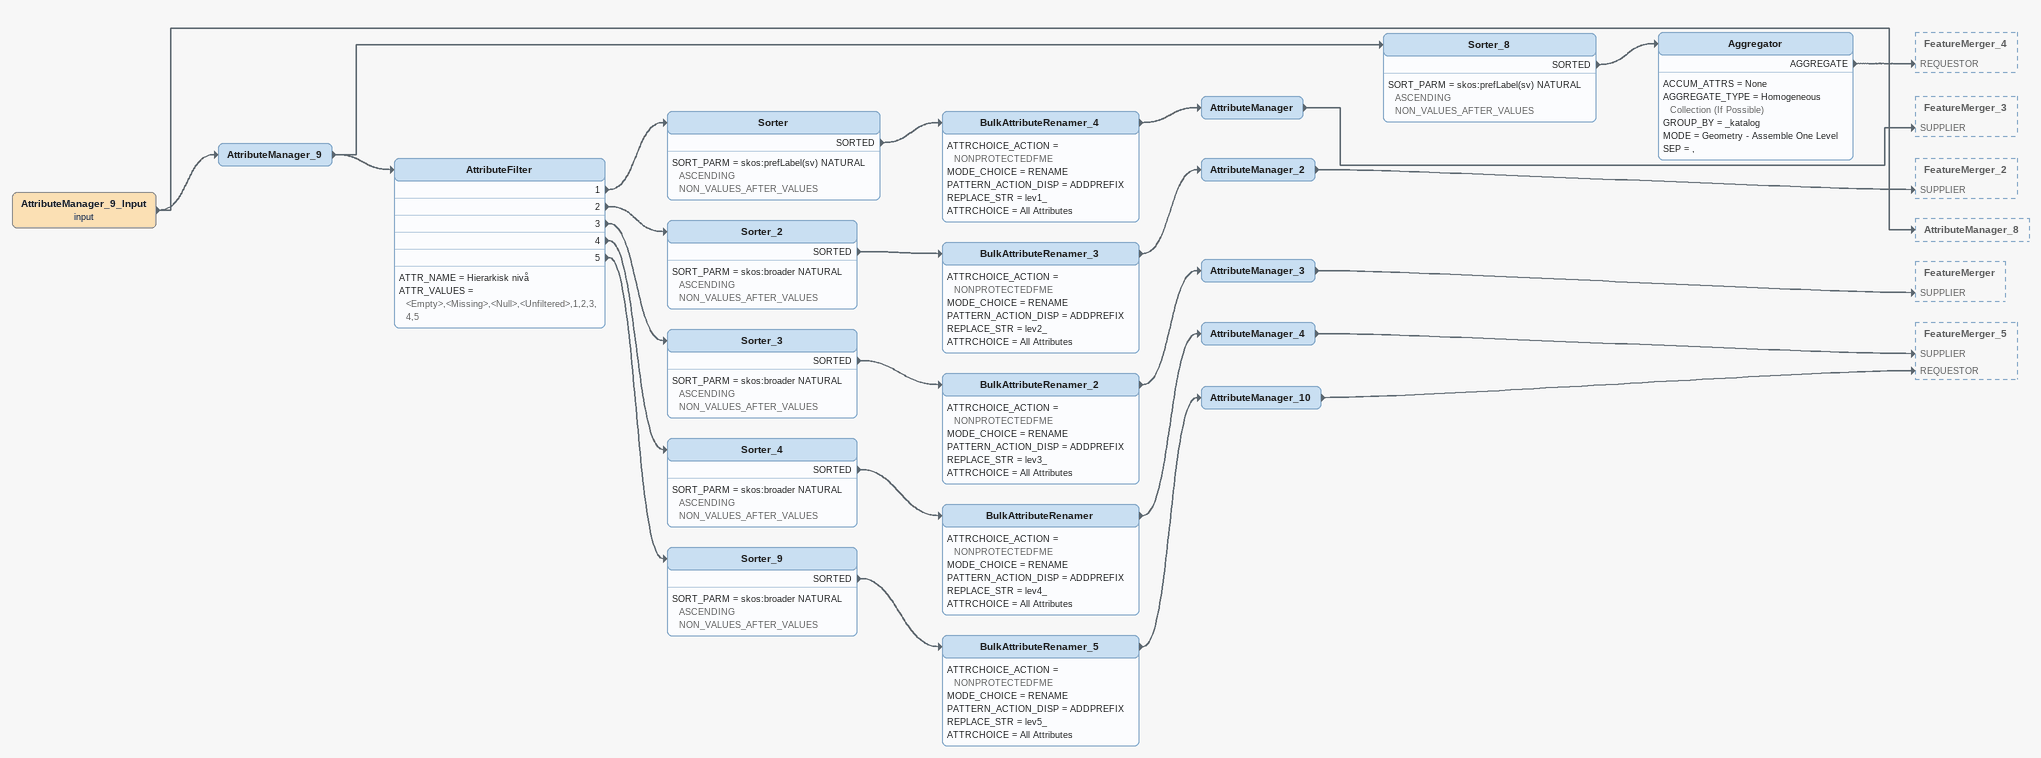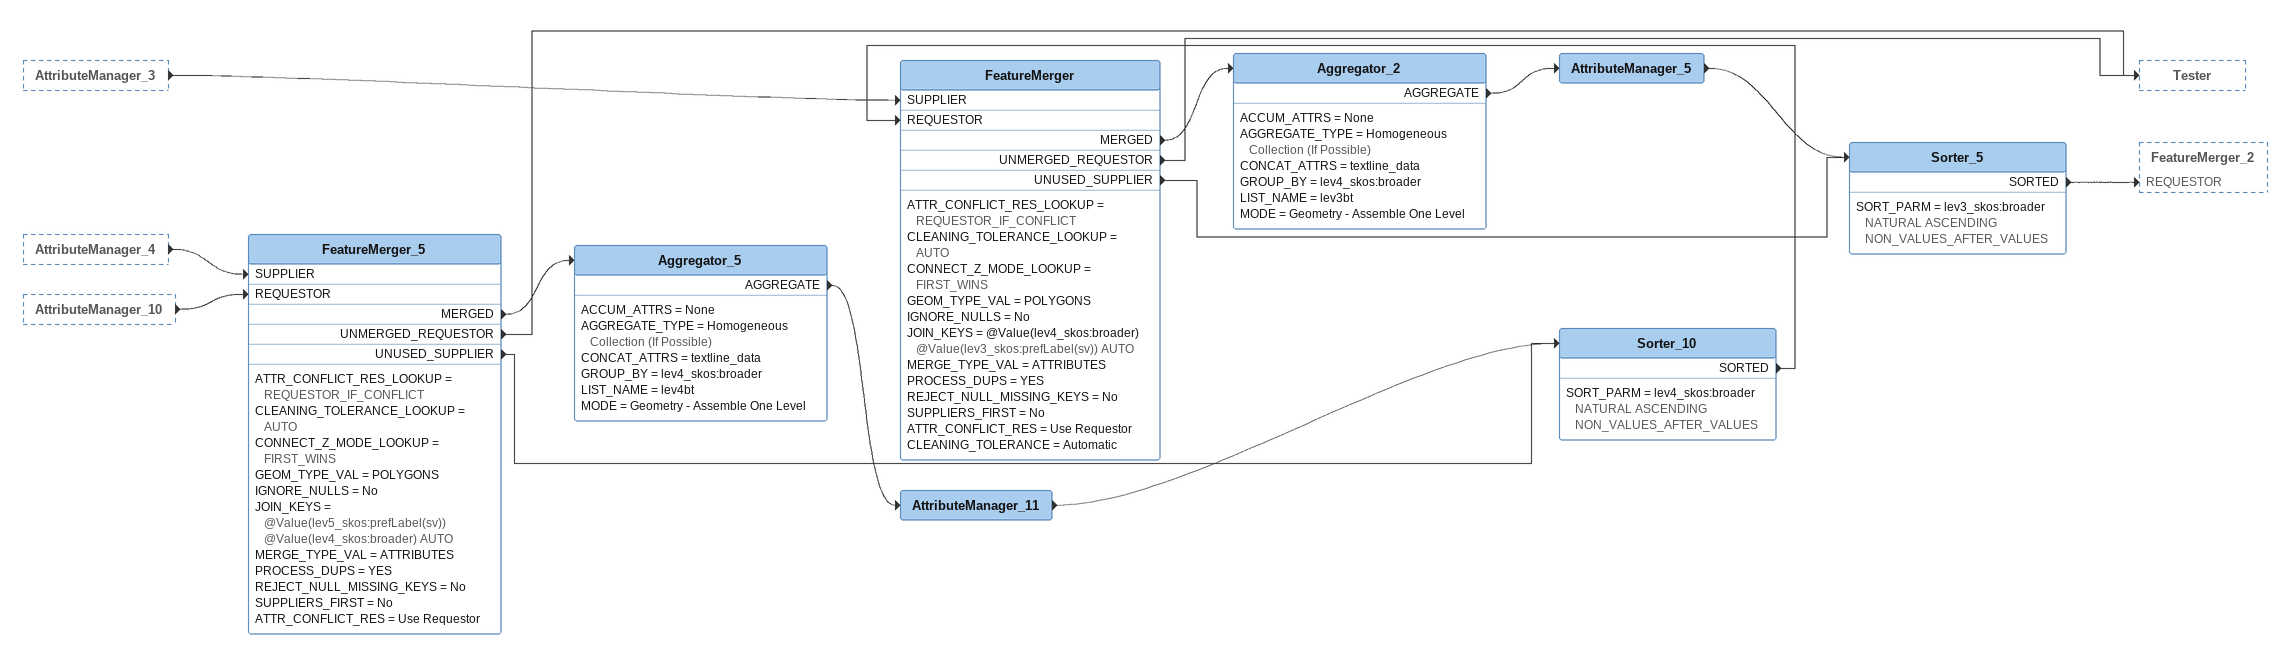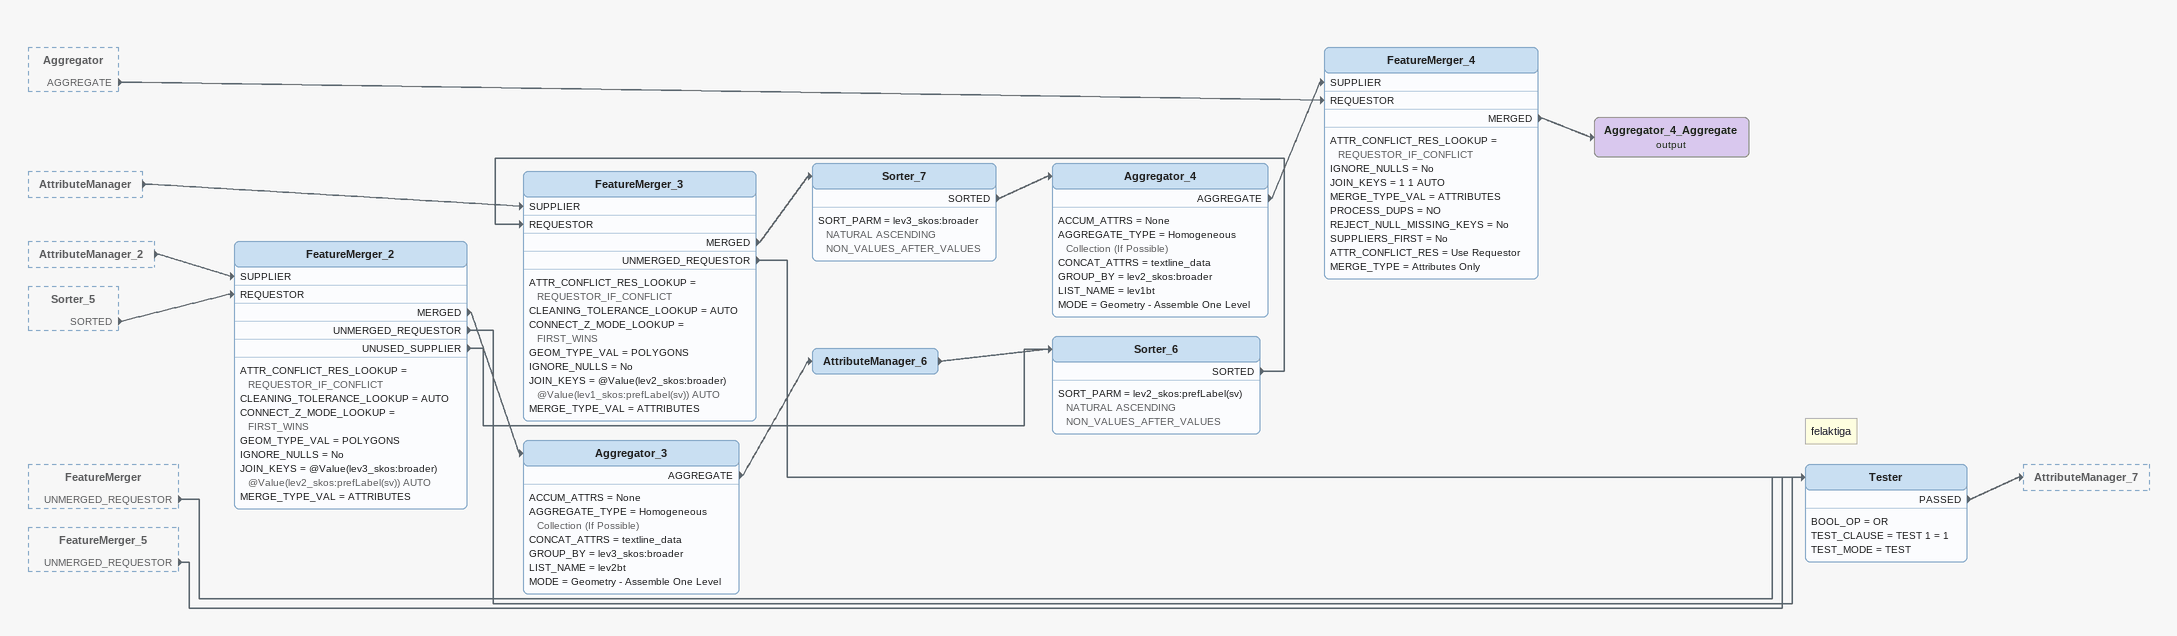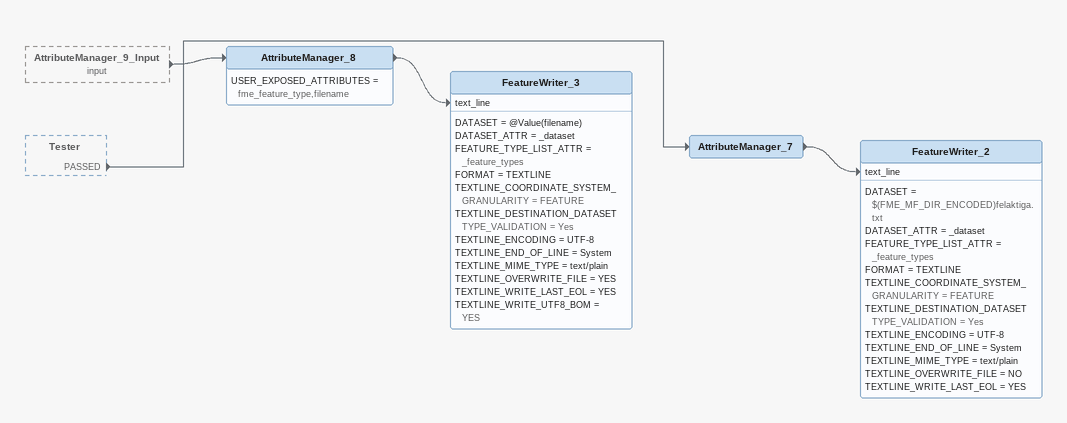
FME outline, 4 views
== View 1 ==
AttributeManager_9_Input (input)
    -> AttributeManager_9
    -> AttributeManager_8
AttributeManager_9
    -> AttributeFilter
    -> Sorter_8
Sorter_8
    SORT_PARM = skos:prefLabel(sv) NATURAL ASCENDING NON_VALUES_AFTER_VALUES
    SORTED -> Aggregator
Aggregator
    ACCUM_ATTRS = None
    AGGREGATE_TYPE = Homogeneous Collection (If Possible)
    GROUP_BY = _katalog
    MODE = Geometry - Assemble One Level
    SEP = ,
    AGGREGATE -> FeatureMerger_4 [REQUESTOR]
AttributeFilter
    ATTR_NAME = Hierarkisk nivå
    ATTR_VALUES = <Empty>,<Missing>,<Null>,<Unfiltered>,1,2,3,4,5
    1 -> Sorter
    2 -> Sorter_2
    3 -> Sorter_3
    4 -> Sorter_4
    5 -> Sorter_9
Sorter
    SORT_PARM = skos:prefLabel(sv) NATURAL ASCENDING NON_VALUES_AFTER_VALUES
    SORTED -> BulkAttributeRenamer_4
BulkAttributeRenamer_4
    ATTRCHOICE_ACTION = NONPROTECTEDFME
    MODE_CHOICE = RENAME
    PATTERN_ACTION_DISP = ADDPREFIX
    REPLACE_STR = lev1_
    ATTRCHOICE = All Attributes
    -> AttributeManager
AttributeManager
    -> FeatureMerger_3 [SUPPLIER]
Sorter_2
    SORT_PARM = skos:broader NATURAL ASCENDING NON_VALUES_AFTER_VALUES
    SORTED -> BulkAttributeRenamer_3
BulkAttributeRenamer_3
    ATTRCHOICE_ACTION = NONPROTECTEDFME
    MODE_CHOICE = RENAME
    PATTERN_ACTION_DISP = ADDPREFIX
    REPLACE_STR = lev2_
    ATTRCHOICE = All Attributes
    -> AttributeManager_2
AttributeManager_2
    -> FeatureMerger_2 [SUPPLIER]
Sorter_3
    SORT_PARM = skos:broader NATURAL ASCENDING NON_VALUES_AFTER_VALUES
    SORTED -> BulkAttributeRenamer_2
BulkAttributeRenamer_2
    ATTRCHOICE_ACTION = NONPROTECTEDFME
    MODE_CHOICE = RENAME
    PATTERN_ACTION_DISP = ADDPREFIX
    REPLACE_STR = lev3_
    ATTRCHOICE = All Attributes
    -> AttributeManager_3
AttributeManager_3
    -> FeatureMerger [SUPPLIER]
Sorter_4
    SORT_PARM = skos:broader NATURAL ASCENDING NON_VALUES_AFTER_VALUES
    SORTED -> BulkAttributeRenamer
BulkAttributeRenamer
    ATTRCHOICE_ACTION = NONPROTECTEDFME
    MODE_CHOICE = RENAME
    PATTERN_ACTION_DISP = ADDPREFIX
    REPLACE_STR = lev4_
    ATTRCHOICE = All Attributes
    -> AttributeManager_4
AttributeManager_4
    -> FeatureMerger_5 [SUPPLIER]
Sorter_9
    SORT_PARM = skos:broader NATURAL ASCENDING NON_VALUES_AFTER_VALUES
    SORTED -> BulkAttributeRenamer_5
BulkAttributeRenamer_5
    ATTRCHOICE_ACTION = NONPROTECTEDFME
    MODE_CHOICE = RENAME
    PATTERN_ACTION_DISP = ADDPREFIX
    REPLACE_STR = lev5_
    ATTRCHOICE = All Attributes
    -> AttributeManager_10
AttributeManager_10
    -> FeatureMerger_5 [REQUESTOR]

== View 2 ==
AttributeManager_3 [outside]
    -> FeatureMerger [SUPPLIER]
AttributeManager_4 [outside]
    -> FeatureMerger_5 [SUPPLIER]
AttributeManager_10 [outside]
    -> FeatureMerger_5 [REQUESTOR]
FeatureMerger_5
    ATTR_CONFLICT_RES_LOOKUP = REQUESTOR_IF_CONFLICT
    CLEANING_TOLERANCE_LOOKUP = AUTO
    CONNECT_Z_MODE_LOOKUP = FIRST_WINS
    GEOM_TYPE_VAL = POLYGONS
    IGNORE_NULLS = No
    JOIN_KEYS = @Value(lev5_skos:prefLabel(sv)) @Value(lev4_skos:broader) AUTO
    MERGE_TYPE_VAL = ATTRIBUTES
    PROCESS_DUPS = YES
    REJECT_NULL_MISSING_KEYS = No
    SUPPLIERS_FIRST = No
    ATTR_CONFLICT_RES = Use Requestor
    MERGED -> Aggregator_5
    UNMERGED_REQUESTOR -> Tester
    UNUSED_SUPPLIER -> Sorter_10
Aggregator_5
    ACCUM_ATTRS = None
    AGGREGATE_TYPE = Homogeneous Collection (If Possible)
    CONCAT_ATTRS = textline_data
    GROUP_BY = lev4_skos:broader
    LIST_NAME = lev4bt
    MODE = Geometry - Assemble One Level
    AGGREGATE -> AttributeManager_11
AttributeManager_11
    -> Sorter_10
Sorter_10
    SORT_PARM = lev4_skos:broader NATURAL ASCENDING NON_VALUES_AFTER_VALUES
    SORTED -> FeatureMerger [REQUESTOR]
FeatureMerger
    ATTR_CONFLICT_RES_LOOKUP = REQUESTOR_IF_CONFLICT
    CLEANING_TOLERANCE_LOOKUP = AUTO
    CONNECT_Z_MODE_LOOKUP = FIRST_WINS
    GEOM_TYPE_VAL = POLYGONS
    IGNORE_NULLS = No
    JOIN_KEYS = @Value(lev4_skos:broader) @Value(lev3_skos:prefLabel(sv)) AUTO
    MERGE_TYPE_VAL = ATTRIBUTES
    PROCESS_DUPS = YES
    REJECT_NULL_MISSING_KEYS = No
    SUPPLIERS_FIRST = No
    ATTR_CONFLICT_RES = Use Requestor
    CLEANING_TOLERANCE = Automatic
    MERGED -> Aggregator_2
    UNMERGED_REQUESTOR -> Tester
    UNUSED_SUPPLIER -> Sorter_5
Aggregator_2
    ACCUM_ATTRS = None
    AGGREGATE_TYPE = Homogeneous Collection (If Possible)
    CONCAT_ATTRS = textline_data
    GROUP_BY = lev4_skos:broader
    LIST_NAME = lev3bt
    MODE = Geometry - Assemble One Level
    AGGREGATE -> AttributeManager_5
AttributeManager_5
    -> Sorter_5
Sorter_5
    SORT_PARM = lev3_skos:broader NATURAL ASCENDING NON_VALUES_AFTER_VALUES
    SORTED -> FeatureMerger_2 [REQUESTOR]

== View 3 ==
Aggregator [outside]
    AGGREGATE -> FeatureMerger_4 [REQUESTOR]
AttributeManager [outside]
    -> FeatureMerger_3 [SUPPLIER]
AttributeManager_2 [outside]
    -> FeatureMerger_2 [SUPPLIER]
Sorter_5 [outside]
    SORTED -> FeatureMerger_2 [REQUESTOR]
FeatureMerger [outside]
    UNMERGED_REQUESTOR -> Tester
FeatureMerger_5 [outside]
    UNMERGED_REQUESTOR -> Tester
FeatureMerger_2
    ATTR_CONFLICT_RES_LOOKUP = REQUESTOR_IF_CONFLICT
    CLEANING_TOLERANCE_LOOKUP = AUTO
    CONNECT_Z_MODE_LOOKUP = FIRST_WINS
    GEOM_TYPE_VAL = POLYGONS
    IGNORE_NULLS = No
    JOIN_KEYS = @Value(lev3_skos:broader) @Value(lev2_skos:prefLabel(sv)) AUTO
    MERGE_TYPE_VAL = ATTRIBUTES
    MERGED -> Aggregator_3
    UNMERGED_REQUESTOR -> Tester
    UNUSED_SUPPLIER -> Sorter_6
Aggregator_3
    ACCUM_ATTRS = None
    AGGREGATE_TYPE = Homogeneous Collection (If Possible)
    CONCAT_ATTRS = textline_data
    GROUP_BY = lev3_skos:broader
    LIST_NAME = lev2bt
    MODE = Geometry - Assemble One Level
    AGGREGATE -> AttributeManager_6
AttributeManager_6
    -> Sorter_6
Sorter_6
    SORT_PARM = lev2_skos:prefLabel(sv) NATURAL ASCENDING NON_VALUES_AFTER_VALUES
    SORTED -> FeatureMerger_3 [REQUESTOR]
FeatureMerger_3
    ATTR_CONFLICT_RES_LOOKUP = REQUESTOR_IF_CONFLICT
    CLEANING_TOLERANCE_LOOKUP = AUTO
    CONNECT_Z_MODE_LOOKUP = FIRST_WINS
    GEOM_TYPE_VAL = POLYGONS
    IGNORE_NULLS = No
    JOIN_KEYS = @Value(lev2_skos:broader) @Value(lev1_skos:prefLabel(sv)) AUTO
    MERGE_TYPE_VAL = ATTRIBUTES
    MERGED -> Sorter_7
    UNMERGED_REQUESTOR -> Tester
Sorter_7
    SORT_PARM = lev3_skos:broader NATURAL ASCENDING NON_VALUES_AFTER_VALUES
    SORTED -> Aggregator_4
Aggregator_4
    ACCUM_ATTRS = None
    AGGREGATE_TYPE = Homogeneous Collection (If Possible)
    CONCAT_ATTRS = textline_data
    GROUP_BY = lev2_skos:broader
    LIST_NAME = lev1bt
    MODE = Geometry - Assemble One Level
    AGGREGATE -> FeatureMerger_4 [SUPPLIER]
FeatureMerger_4
    ATTR_CONFLICT_RES_LOOKUP = REQUESTOR_IF_CONFLICT
    IGNORE_NULLS = No
    JOIN_KEYS = 1 1 AUTO
    MERGE_TYPE_VAL = ATTRIBUTES
    PROCESS_DUPS = NO
    REJECT_NULL_MISSING_KEYS = No
    SUPPLIERS_FIRST = No
    ATTR_CONFLICT_RES = Use Requestor
    MERGE_TYPE = Attributes Only
    MERGED -> Aggregator_4_Aggregate (output)
Aggregator_4_Aggregate (output)
Note: felaktiga
Tester
    BOOL_OP = OR
    TEST_CLAUSE = TEST 1 = 1
    TEST_MODE = TEST
    PASSED -> AttributeManager_7

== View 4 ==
AttributeManager_9_Input (input) [outside]
    -> AttributeManager_8
Tester [outside]
    PASSED -> AttributeManager_7
AttributeManager_7
    -> FeatureWriter_2 [text_line]
FeatureWriter_2
    DATASET = $(FME_MF_DIR_ENCODED)felaktiga.txt
    DATASET_ATTR = _dataset
    FEATURE_TYPE_LIST_ATTR = _feature_types
    FORMAT = TEXTLINE
    TEXTLINE_COORDINATE_SYSTEM_GRANULARITY = FEATURE
    TEXTLINE_DESTINATION_DATASETTYPE_VALIDATION = Yes
    TEXTLINE_ENCODING = UTF-8
    TEXTLINE_END_OF_LINE = System
    TEXTLINE_MIME_TYPE = text/plain
    TEXTLINE_OVERWRITE_FILE = NO
    TEXTLINE_WRITE_LAST_EOL = YES
AttributeManager_8
    USER_EXPOSED_ATTRIBUTES = fme_feature_type,filename
    -> FeatureWriter_3 [text_line]
FeatureWriter_3
    DATASET = @Value(filename)
    DATASET_ATTR = _dataset
    FEATURE_TYPE_LIST_ATTR = _feature_types
    FORMAT = TEXTLINE
    TEXTLINE_COORDINATE_SYSTEM_GRANULARITY = FEATURE
    TEXTLINE_DESTINATION_DATASETTYPE_VALIDATION = Yes
    TEXTLINE_ENCODING = UTF-8
    TEXTLINE_END_OF_LINE = System
    TEXTLINE_MIME_TYPE = text/plain
    TEXTLINE_OVERWRITE_FILE = YES
    TEXTLINE_WRITE_LAST_EOL = YES
    TEXTLINE_WRITE_UTF8_BOM = YES
